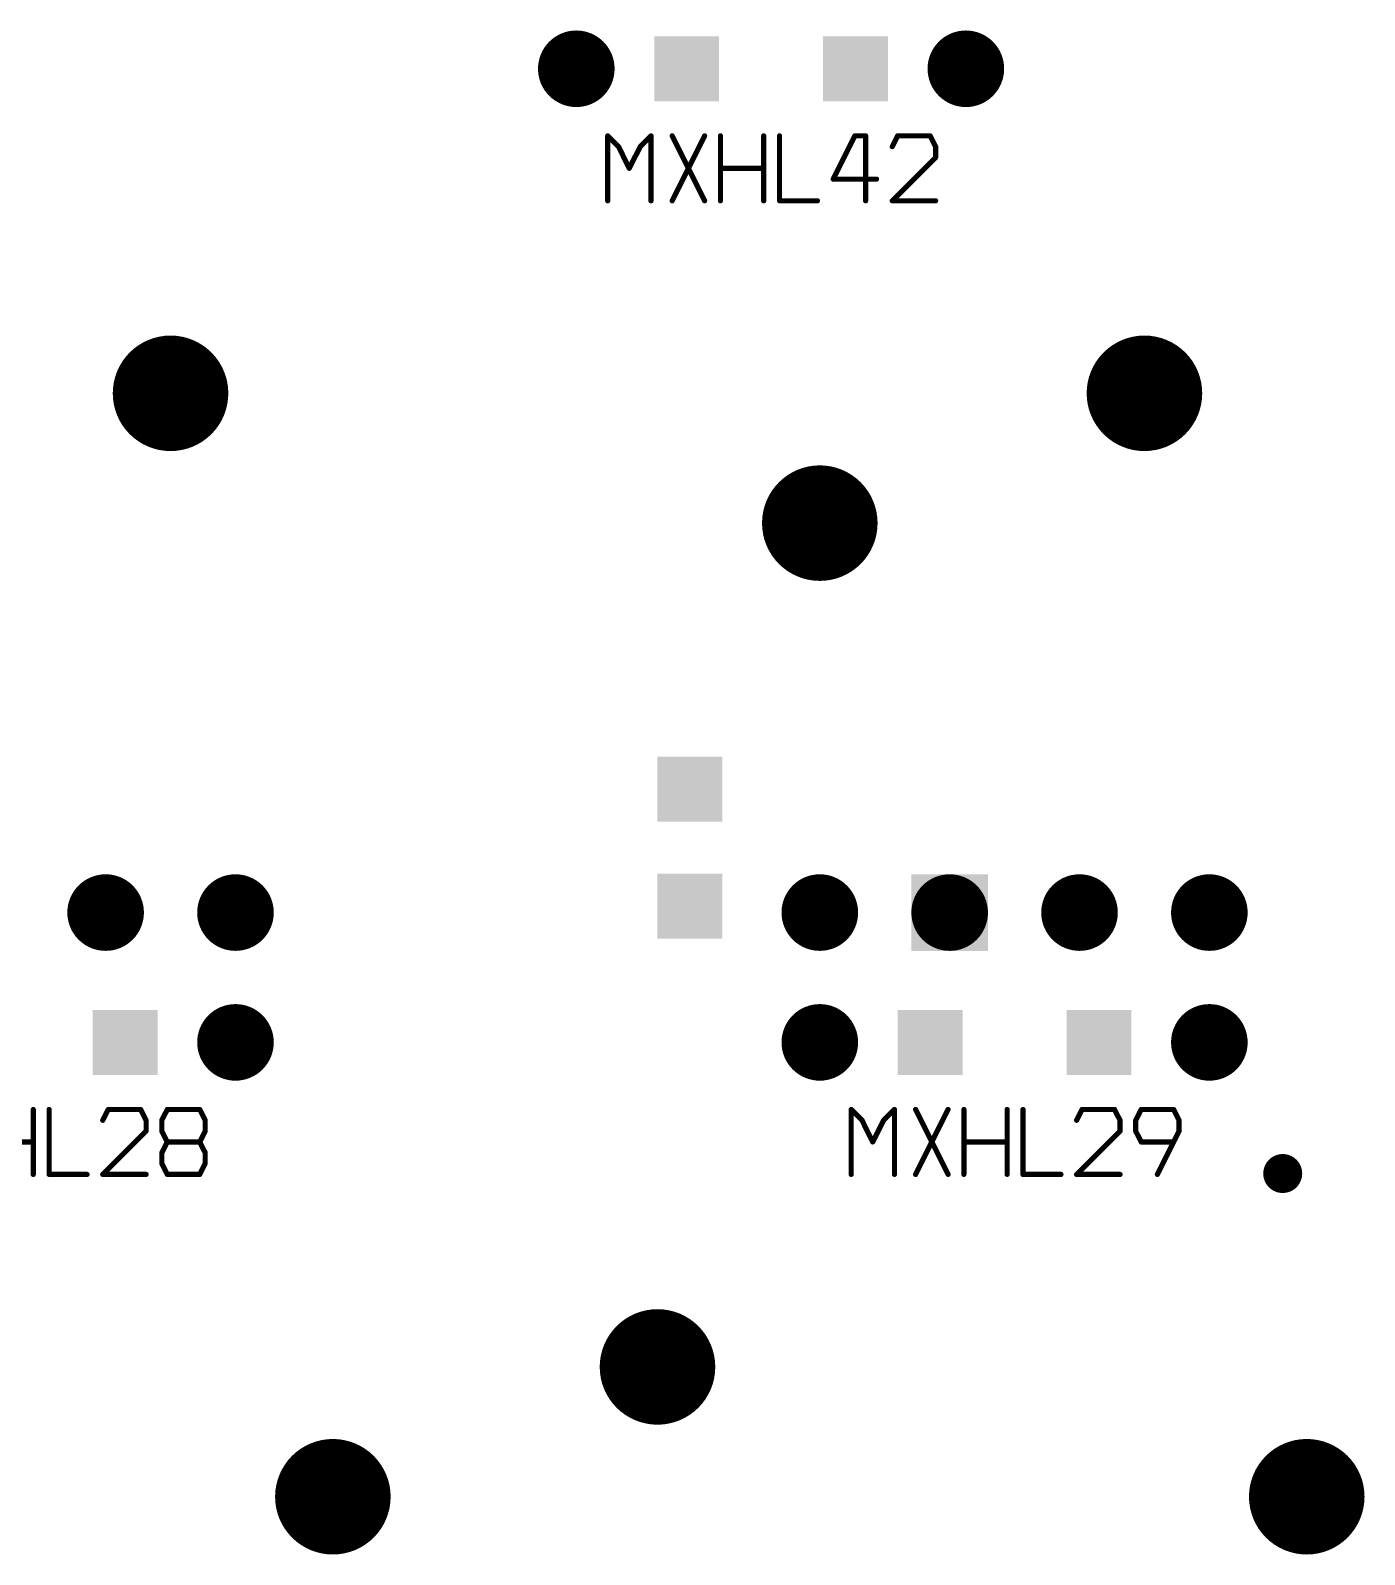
# Model space of a CAD drawing. Header units: millimetres. Extents: x 451 to 799, y 260 to 388.
# Drawn here: x 531.84 to 557.93, y 291.43 to 321.25 of the extents above; entities that cross this region are included whole.
import ezdxf

# ---------------------------------------------------------------- set-up
doc = ezdxf.new("R2010")
doc.units = ezdxf.units.MM
for name, color, linetype in [('3_A_', 4, 'Continuous'), ('4_A_', 54, 'Continuous'), ('5_A_', 7, 'Continuous'), ('8_A_', 3, 'Continuous')]:
    doc.layers.add(name, color=color, linetype=linetype)

# ---------------------------------------------------------------- blocks, each defined once
blk = doc.blocks.new('D24ROUND1_4986X1_4986')
blk.add_lwpolyline([(0.37465, 0, 0.7493, 0.7493, 1), (-0.37465, 0, 0.7493, 0.7493, 1), (0.37465, 0, 0.7493, 0.7493, 0)], format="xyseb")
blk = doc.blocks.new('D25ROUND2_2606X2_2606')
blk.add_lwpolyline([(0.56515, 0, 1.1303, 1.1303, 1), (-0.56515, 0, 1.1303, 1.1303, 1), (0.56515, 0, 1.1303, 1.1303, 0)], format="xyseb")
blk = doc.blocks.new('D38ROUND0_762X0_762')
blk.add_lwpolyline([(0.1905, 0, 0.381, 0.381, 1), (-0.1905, 0, 0.381, 0.381, 1), (0.1905, 0, 0.381, 0.381, 0)], format="xyseb")
blk = doc.blocks.new('D16SQUARE1_27X1_27')
blk.add_solid([(-0.635, -0.635), (0.635, -0.635), (-0.635, 0.635), (0.635, 0.635)])
blk = doc.blocks.new('D41SQUARE1_4986X1_4986')
blk.add_solid([(-0.7493, -0.7493), (0.7493, -0.7493), (-0.7493, 0.7493), (0.7493, 0.7493)])
blk = doc.blocks.new('D48ROUND0_381X0_381')
blk.add_lwpolyline([(0.09525, 0, 0.1905, 0.1905, 1), (-0.09525, 0, 0.1905, 0.1905, 1), (0.09525, 0, 0.1905, 0.1905, 0)], format="xyseb")

msp = doc.modelspace()

# ---------------------------------------------------------------- linework, layer by layer
at = {"layer": '5_A_'}
for points in [[(543.341, 318.981, 0.102, 0.102, 0), (543.13, 319.192, 0.102, 0.102, 0)], [(543.13, 319.192, 0.102, 0.102, 0), (543.13, 317.922, 0.102, 0.102, 0)], [(543.976, 319.192, 0.102, 0.102, 0), (543.765, 318.981, 0.102, 0.102, 0)], [(543.976, 317.922, 0.102, 0.102, 0), (543.976, 319.192, 0.102, 0.102, 0)], [(545.025, 317.922, 0.102, 0.102, 0), (544.39, 319.192, 0.102, 0.102, 0)], [(545.025, 319.192, 0.102, 0.102, 0), (544.39, 317.922, 0.102, 0.102, 0)], [(545.335, 317.922, 0.102, 0.102, 0), (545.335, 319.192, 0.102, 0.102, 0)], [(546.18, 317.922, 0.102, 0.102, 0), (546.18, 319.192, 0.102, 0.102, 0)], [(546.49, 317.922, 0.102, 0.102, 0), (546.49, 319.192, 0.102, 0.102, 0)], [(547.539, 318.346, 0.102, 0.102, 0), (547.963, 319.192, 0.102, 0.102, 0)], [(547.963, 319.192, 0.102, 0.102, 0), (548.174, 319.192, 0.102, 0.102, 0)], [(548.174, 319.192, 0.102, 0.102, 0), (548.174, 317.922, 0.102, 0.102, 0)], [(548.802, 319.192, 0.102, 0.102, 0), (548.695, 318.981, 0.102, 0.102, 0)], [(549.437, 319.192, 0.102, 0.102, 0), (548.802, 319.192, 0.102, 0.102, 0)], [(549.543, 318.981, 0.102, 0.102, 0), (549.437, 319.192, 0.102, 0.102, 0)], [(543.551, 318.557, 0.102, 0.102, 0), (543.341, 318.981, 0.102, 0.102, 0)], [(543.765, 318.981, 0.102, 0.102, 0), (543.551, 318.557, 0.102, 0.102, 0)], [(548.695, 317.922, 0.102, 0.102, 0), (549.543, 318.77, 0.102, 0.102, 0)], [(549.543, 318.77, 0.102, 0.102, 0), (549.543, 318.981, 0.102, 0.102, 0)], [(546.18, 318.557, 0.102, 0.102, 0), (545.335, 318.557, 0.102, 0.102, 0)], [(548.388, 318.346, 0.102, 0.102, 0), (547.539, 318.346, 0.102, 0.102, 0)], [(547.232, 317.922, 0.102, 0.102, 0), (546.49, 317.922, 0.102, 0.102, 0)], [(549.543, 317.922, 0.102, 0.102, 0), (548.695, 317.922, 0.102, 0.102, 0)], [(531.893, 298.872, 0.102, 0.102, 0), (531.893, 300.142, 0.102, 0.102, 0)], [(532.203, 298.872, 0.102, 0.102, 0), (532.203, 300.142, 0.102, 0.102, 0)], [(533.358, 300.142, 0.102, 0.102, 0), (533.252, 299.931, 0.102, 0.102, 0)], [(533.993, 300.142, 0.102, 0.102, 0), (533.358, 300.142, 0.102, 0.102, 0)], [(534.1, 299.931, 0.102, 0.102, 0), (533.993, 300.142, 0.102, 0.102, 0)], [(534.514, 300.142, 0.102, 0.102, 0), (534.407, 299.931, 0.102, 0.102, 0)], [(535.149, 300.142, 0.102, 0.102, 0), (534.514, 300.142, 0.102, 0.102, 0)], [(535.256, 299.931, 0.102, 0.102, 0), (535.149, 300.142, 0.102, 0.102, 0)], [(548.103, 299.931, 0.102, 0.102, 0), (547.892, 300.142, 0.102, 0.102, 0)], [(547.892, 300.142, 0.102, 0.102, 0), (547.892, 298.872, 0.102, 0.102, 0)], [(548.738, 300.142, 0.102, 0.102, 0), (548.527, 299.931, 0.102, 0.102, 0)], [(548.738, 298.872, 0.102, 0.102, 0), (548.738, 300.142, 0.102, 0.102, 0)], [(549.787, 298.872, 0.102, 0.102, 0), (549.152, 300.142, 0.102, 0.102, 0)], [(549.787, 300.142, 0.102, 0.102, 0), (549.152, 298.872, 0.102, 0.102, 0)], [(550.097, 298.872, 0.102, 0.102, 0), (550.097, 300.142, 0.102, 0.102, 0)], [(550.943, 298.872, 0.102, 0.102, 0), (550.943, 300.142, 0.102, 0.102, 0)], [(551.253, 298.872, 0.102, 0.102, 0), (551.253, 300.142, 0.102, 0.102, 0)], [(552.408, 300.142, 0.102, 0.102, 0), (552.302, 299.931, 0.102, 0.102, 0)], [(553.043, 300.142, 0.102, 0.102, 0), (552.408, 300.142, 0.102, 0.102, 0)], [(553.15, 299.931, 0.102, 0.102, 0), (553.043, 300.142, 0.102, 0.102, 0)], [(553.457, 299.931, 0.102, 0.102, 0), (553.564, 300.142, 0.102, 0.102, 0)], [(553.564, 300.142, 0.102, 0.102, 0), (554.199, 300.142, 0.102, 0.102, 0)], [(554.199, 300.142, 0.102, 0.102, 0), (554.306, 299.931, 0.102, 0.102, 0)], [(533.252, 298.872, 0.102, 0.102, 0), (534.1, 299.72, 0.102, 0.102, 0)], [(534.1, 299.72, 0.102, 0.102, 0), (534.1, 299.931, 0.102, 0.102, 0)], [(534.407, 299.931, 0.102, 0.102, 0), (534.407, 299.72, 0.102, 0.102, 0)], [(534.407, 299.72, 0.102, 0.102, 0), (534.514, 299.507, 0.102, 0.102, 0)], [(535.149, 299.507, 0.102, 0.102, 0), (535.256, 299.72, 0.102, 0.102, 0)], [(535.256, 299.72, 0.102, 0.102, 0), (535.256, 299.931, 0.102, 0.102, 0)], [(548.314, 299.507, 0.102, 0.102, 0), (548.103, 299.931, 0.102, 0.102, 0)], [(548.527, 299.931, 0.102, 0.102, 0), (548.314, 299.507, 0.102, 0.102, 0)], [(552.302, 298.872, 0.102, 0.102, 0), (553.15, 299.72, 0.102, 0.102, 0)], [(553.15, 299.72, 0.102, 0.102, 0), (553.15, 299.931, 0.102, 0.102, 0)], [(553.457, 299.72, 0.102, 0.102, 0), (553.457, 299.931, 0.102, 0.102, 0)], [(553.564, 299.507, 0.102, 0.102, 0), (553.457, 299.72, 0.102, 0.102, 0)], [(554.306, 299.72, 0.102, 0.102, 0), (553.882, 298.872, 0.102, 0.102, 0)], [(554.306, 299.931, 0.102, 0.102, 0), (554.306, 299.72, 0.102, 0.102, 0)], [(531.893, 299.507, 0.102, 0.102, 0), (531.047, 299.507, 0.102, 0.102, 0)], [(534.407, 299.296, 0.102, 0.102, 0), (534.514, 299.507, 0.102, 0.102, 0)], [(534.514, 299.507, 0.102, 0.102, 0), (535.149, 299.507, 0.102, 0.102, 0)], [(535.149, 299.507, 0.102, 0.102, 0), (535.256, 299.296, 0.102, 0.102, 0)], [(550.943, 299.507, 0.102, 0.102, 0), (550.097, 299.507, 0.102, 0.102, 0)], [(554.199, 299.507, 0.102, 0.102, 0), (553.564, 299.507, 0.102, 0.102, 0)], [(534.407, 299.085, 0.102, 0.102, 0), (534.407, 299.296, 0.102, 0.102, 0)], [(534.514, 298.872, 0.102, 0.102, 0), (534.407, 299.085, 0.102, 0.102, 0)], [(535.256, 299.085, 0.102, 0.102, 0), (535.149, 298.872, 0.102, 0.102, 0)], [(535.256, 299.296, 0.102, 0.102, 0), (535.256, 299.085, 0.102, 0.102, 0)], [(532.944, 298.872, 0.102, 0.102, 0), (532.203, 298.872, 0.102, 0.102, 0)], [(534.1, 298.872, 0.102, 0.102, 0), (533.252, 298.872, 0.102, 0.102, 0)], [(535.149, 298.872, 0.102, 0.102, 0), (534.514, 298.872, 0.102, 0.102, 0)], [(551.994, 298.872, 0.102, 0.102, 0), (551.253, 298.872, 0.102, 0.102, 0)], [(553.15, 298.872, 0.102, 0.102, 0), (552.302, 298.872, 0.102, 0.102, 0)]]:
    msp.add_lwpolyline(points, format="xyseb", dxfattribs=at)
for points in [[(543.104, 319.192, 0.0508, 0.0508, 1), (543.155, 319.192, 0.0508, 0.0508, 1), (543.104, 319.192, 0.0508, 0.0508, 0)], [(543.104, 319.192, 0.0508, 0.0508, 1), (543.155, 319.192, 0.0508, 0.0508, 1), (543.104, 319.192, 0.0508, 0.0508, 0)], [(543.104, 319.192, 0.0508, 0.0508, 1), (543.155, 319.192, 0.0508, 0.0508, 1), (543.104, 319.192, 0.0508, 0.0508, 0)], [(543.95, 319.192, 0.0508, 0.0508, 1), (544.001, 319.192, 0.0508, 0.0508, 1), (543.95, 319.192, 0.0508, 0.0508, 0)], [(543.95, 319.192, 0.0508, 0.0508, 1), (544.001, 319.192, 0.0508, 0.0508, 1), (543.95, 319.192, 0.0508, 0.0508, 0)], [(543.95, 319.192, 0.0508, 0.0508, 1), (544.001, 319.192, 0.0508, 0.0508, 1), (543.95, 319.192, 0.0508, 0.0508, 0)], [(544.364, 319.192, 0.0508, 0.0508, 1), (544.415, 319.192, 0.0508, 0.0508, 1), (544.364, 319.192, 0.0508, 0.0508, 0)], [(544.364, 319.192, 0.0508, 0.0508, 1), (544.415, 319.192, 0.0508, 0.0508, 1), (544.364, 319.192, 0.0508, 0.0508, 0)], [(544.999, 319.192, 0.0508, 0.0508, 1), (545.05, 319.192, 0.0508, 0.0508, 1), (544.999, 319.192, 0.0508, 0.0508, 0)], [(545.309, 319.192, 0.0508, 0.0508, 1), (545.36, 319.192, 0.0508, 0.0508, 1), (545.309, 319.192, 0.0508, 0.0508, 0)], [(545.309, 319.192, 0.0508, 0.0508, 1), (545.36, 319.192, 0.0508, 0.0508, 1), (545.309, 319.192, 0.0508, 0.0508, 0)], [(546.155, 319.192, 0.0508, 0.0508, 1), (546.206, 319.192, 0.0508, 0.0508, 1), (546.155, 319.192, 0.0508, 0.0508, 0)], [(546.155, 319.192, 0.0508, 0.0508, 1), (546.206, 319.192, 0.0508, 0.0508, 1), (546.155, 319.192, 0.0508, 0.0508, 0)], [(546.465, 319.192, 0.0508, 0.0508, 1), (546.516, 319.192, 0.0508, 0.0508, 1), (546.465, 319.192, 0.0508, 0.0508, 0)], [(546.465, 319.192, 0.0508, 0.0508, 1), (546.516, 319.192, 0.0508, 0.0508, 1), (546.465, 319.192, 0.0508, 0.0508, 0)], [(547.938, 319.192, 0.0508, 0.0508, 1), (547.989, 319.192, 0.0508, 0.0508, 1), (547.938, 319.192, 0.0508, 0.0508, 0)], [(547.938, 319.192, 0.0508, 0.0508, 1), (547.989, 319.192, 0.0508, 0.0508, 1), (547.938, 319.192, 0.0508, 0.0508, 0)], [(547.938, 319.192, 0.0508, 0.0508, 1), (547.989, 319.192, 0.0508, 0.0508, 1), (547.938, 319.192, 0.0508, 0.0508, 0)], [(548.149, 319.192, 0.0508, 0.0508, 1), (548.2, 319.192, 0.0508, 0.0508, 1), (548.149, 319.192, 0.0508, 0.0508, 0)], [(548.149, 319.192, 0.0508, 0.0508, 1), (548.2, 319.192, 0.0508, 0.0508, 1), (548.149, 319.192, 0.0508, 0.0508, 0)], [(548.149, 319.192, 0.0508, 0.0508, 1), (548.2, 319.192, 0.0508, 0.0508, 1), (548.149, 319.192, 0.0508, 0.0508, 0)], [(548.776, 319.192, 0.0508, 0.0508, 1), (548.827, 319.192, 0.0508, 0.0508, 1), (548.776, 319.192, 0.0508, 0.0508, 0)], [(548.776, 319.192, 0.0508, 0.0508, 1), (548.827, 319.192, 0.0508, 0.0508, 1), (548.776, 319.192, 0.0508, 0.0508, 0)], [(548.776, 319.192, 0.0508, 0.0508, 1), (548.827, 319.192, 0.0508, 0.0508, 1), (548.776, 319.192, 0.0508, 0.0508, 0)], [(549.411, 319.192, 0.0508, 0.0508, 1), (549.462, 319.192, 0.0508, 0.0508, 1), (549.411, 319.192, 0.0508, 0.0508, 0)], [(549.411, 319.192, 0.0508, 0.0508, 1), (549.462, 319.192, 0.0508, 0.0508, 1), (549.411, 319.192, 0.0508, 0.0508, 0)], [(549.411, 319.192, 0.0508, 0.0508, 1), (549.462, 319.192, 0.0508, 0.0508, 1), (549.411, 319.192, 0.0508, 0.0508, 0)], [(543.315, 318.981, 0.0508, 0.0508, 1), (543.366, 318.981, 0.0508, 0.0508, 1), (543.315, 318.981, 0.0508, 0.0508, 0)], [(543.315, 318.981, 0.0508, 0.0508, 1), (543.366, 318.981, 0.0508, 0.0508, 1), (543.315, 318.981, 0.0508, 0.0508, 0)], [(543.315, 318.981, 0.0508, 0.0508, 1), (543.366, 318.981, 0.0508, 0.0508, 1), (543.315, 318.981, 0.0508, 0.0508, 0)], [(543.739, 318.981, 0.0508, 0.0508, 1), (543.79, 318.981, 0.0508, 0.0508, 1), (543.739, 318.981, 0.0508, 0.0508, 0)], [(543.739, 318.981, 0.0508, 0.0508, 1), (543.79, 318.981, 0.0508, 0.0508, 1), (543.739, 318.981, 0.0508, 0.0508, 0)], [(543.739, 318.981, 0.0508, 0.0508, 1), (543.79, 318.981, 0.0508, 0.0508, 1), (543.739, 318.981, 0.0508, 0.0508, 0)], [(548.67, 318.981, 0.0508, 0.0508, 1), (548.72, 318.981, 0.0508, 0.0508, 1), (548.67, 318.981, 0.0508, 0.0508, 0)], [(548.67, 318.981, 0.0508, 0.0508, 1), (548.72, 318.981, 0.0508, 0.0508, 1), (548.67, 318.981, 0.0508, 0.0508, 0)], [(549.518, 318.981, 0.0508, 0.0508, 1), (549.569, 318.981, 0.0508, 0.0508, 1), (549.518, 318.981, 0.0508, 0.0508, 0)], [(549.518, 318.981, 0.0508, 0.0508, 1), (549.569, 318.981, 0.0508, 0.0508, 1), (549.518, 318.981, 0.0508, 0.0508, 0)], [(549.518, 318.981, 0.0508, 0.0508, 1), (549.569, 318.981, 0.0508, 0.0508, 1), (549.518, 318.981, 0.0508, 0.0508, 0)], [(549.518, 318.77, 0.0508, 0.0508, 1), (549.569, 318.77, 0.0508, 0.0508, 1), (549.518, 318.77, 0.0508, 0.0508, 0)], [(549.518, 318.77, 0.0508, 0.0508, 1), (549.569, 318.77, 0.0508, 0.0508, 1), (549.518, 318.77, 0.0508, 0.0508, 0)], [(549.518, 318.77, 0.0508, 0.0508, 1), (549.569, 318.77, 0.0508, 0.0508, 1), (549.518, 318.77, 0.0508, 0.0508, 0)], [(543.526, 318.557, 0.0508, 0.0508, 1), (543.577, 318.557, 0.0508, 0.0508, 1), (543.526, 318.557, 0.0508, 0.0508, 0)], [(543.526, 318.557, 0.0508, 0.0508, 1), (543.577, 318.557, 0.0508, 0.0508, 1), (543.526, 318.557, 0.0508, 0.0508, 0)], [(543.526, 318.557, 0.0508, 0.0508, 1), (543.577, 318.557, 0.0508, 0.0508, 1), (543.526, 318.557, 0.0508, 0.0508, 0)], [(545.309, 318.557, 0.0508, 0.0508, 1), (545.36, 318.557, 0.0508, 0.0508, 1), (545.309, 318.557, 0.0508, 0.0508, 0)], [(545.309, 318.557, 0.0508, 0.0508, 1), (545.36, 318.557, 0.0508, 0.0508, 1), (545.309, 318.557, 0.0508, 0.0508, 0)], [(546.155, 318.557, 0.0508, 0.0508, 1), (546.206, 318.557, 0.0508, 0.0508, 1), (546.155, 318.557, 0.0508, 0.0508, 0)], [(547.514, 318.346, 0.0508, 0.0508, 1), (547.565, 318.346, 0.0508, 0.0508, 1), (547.514, 318.346, 0.0508, 0.0508, 0)], [(547.514, 318.346, 0.0508, 0.0508, 1), (547.565, 318.346, 0.0508, 0.0508, 1), (547.514, 318.346, 0.0508, 0.0508, 0)], [(547.514, 318.346, 0.0508, 0.0508, 1), (547.565, 318.346, 0.0508, 0.0508, 1), (547.514, 318.346, 0.0508, 0.0508, 0)], [(548.362, 318.346, 0.0508, 0.0508, 1), (548.413, 318.346, 0.0508, 0.0508, 1), (548.362, 318.346, 0.0508, 0.0508, 0)], [(543.104, 317.922, 0.0508, 0.0508, 1), (543.155, 317.922, 0.0508, 0.0508, 1), (543.104, 317.922, 0.0508, 0.0508, 0)], [(543.104, 317.922, 0.0508, 0.0508, 1), (543.155, 317.922, 0.0508, 0.0508, 1), (543.104, 317.922, 0.0508, 0.0508, 0)], [(543.95, 317.922, 0.0508, 0.0508, 1), (544.001, 317.922, 0.0508, 0.0508, 1), (543.95, 317.922, 0.0508, 0.0508, 0)], [(544.364, 317.922, 0.0508, 0.0508, 1), (544.415, 317.922, 0.0508, 0.0508, 1), (544.364, 317.922, 0.0508, 0.0508, 0)], [(544.364, 317.922, 0.0508, 0.0508, 1), (544.415, 317.922, 0.0508, 0.0508, 1), (544.364, 317.922, 0.0508, 0.0508, 0)], [(544.999, 317.922, 0.0508, 0.0508, 1), (545.05, 317.922, 0.0508, 0.0508, 1), (544.999, 317.922, 0.0508, 0.0508, 0)], [(545.309, 317.922, 0.0508, 0.0508, 1), (545.36, 317.922, 0.0508, 0.0508, 1), (545.309, 317.922, 0.0508, 0.0508, 0)], [(546.155, 317.922, 0.0508, 0.0508, 1), (546.206, 317.922, 0.0508, 0.0508, 1), (546.155, 317.922, 0.0508, 0.0508, 0)], [(546.465, 317.922, 0.0508, 0.0508, 1), (546.516, 317.922, 0.0508, 0.0508, 1), (546.465, 317.922, 0.0508, 0.0508, 0)], [(546.465, 317.922, 0.0508, 0.0508, 1), (546.516, 317.922, 0.0508, 0.0508, 1), (546.465, 317.922, 0.0508, 0.0508, 0)], [(546.465, 317.922, 0.0508, 0.0508, 1), (546.516, 317.922, 0.0508, 0.0508, 1), (546.465, 317.922, 0.0508, 0.0508, 0)], [(547.207, 317.922, 0.0508, 0.0508, 1), (547.257, 317.922, 0.0508, 0.0508, 1), (547.207, 317.922, 0.0508, 0.0508, 0)], [(548.149, 317.922, 0.0508, 0.0508, 1), (548.2, 317.922, 0.0508, 0.0508, 1), (548.149, 317.922, 0.0508, 0.0508, 0)], [(548.149, 317.922, 0.0508, 0.0508, 1), (548.2, 317.922, 0.0508, 0.0508, 1), (548.149, 317.922, 0.0508, 0.0508, 0)], [(548.67, 317.922, 0.0508, 0.0508, 1), (548.72, 317.922, 0.0508, 0.0508, 1), (548.67, 317.922, 0.0508, 0.0508, 0)], [(548.67, 317.922, 0.0508, 0.0508, 1), (548.72, 317.922, 0.0508, 0.0508, 1), (548.67, 317.922, 0.0508, 0.0508, 0)], [(548.67, 317.922, 0.0508, 0.0508, 1), (548.72, 317.922, 0.0508, 0.0508, 1), (548.67, 317.922, 0.0508, 0.0508, 0)], [(549.518, 317.922, 0.0508, 0.0508, 1), (549.569, 317.922, 0.0508, 0.0508, 1), (549.518, 317.922, 0.0508, 0.0508, 0)], [(531.867, 300.142, 0.0508, 0.0508, 1), (531.918, 300.142, 0.0508, 0.0508, 1), (531.867, 300.142, 0.0508, 0.0508, 0)], [(531.867, 300.142, 0.0508, 0.0508, 1), (531.918, 300.142, 0.0508, 0.0508, 1), (531.867, 300.142, 0.0508, 0.0508, 0)], [(532.177, 300.142, 0.0508, 0.0508, 1), (532.228, 300.142, 0.0508, 0.0508, 1), (532.177, 300.142, 0.0508, 0.0508, 0)], [(532.177, 300.142, 0.0508, 0.0508, 1), (532.228, 300.142, 0.0508, 0.0508, 1), (532.177, 300.142, 0.0508, 0.0508, 0)], [(533.333, 300.142, 0.0508, 0.0508, 1), (533.384, 300.142, 0.0508, 0.0508, 1), (533.333, 300.142, 0.0508, 0.0508, 0)], [(533.333, 300.142, 0.0508, 0.0508, 1), (533.384, 300.142, 0.0508, 0.0508, 1), (533.333, 300.142, 0.0508, 0.0508, 0)], [(533.333, 300.142, 0.0508, 0.0508, 1), (533.384, 300.142, 0.0508, 0.0508, 1), (533.333, 300.142, 0.0508, 0.0508, 0)], [(533.968, 300.142, 0.0508, 0.0508, 1), (534.019, 300.142, 0.0508, 0.0508, 1), (533.968, 300.142, 0.0508, 0.0508, 0)], [(533.968, 300.142, 0.0508, 0.0508, 1), (534.019, 300.142, 0.0508, 0.0508, 1), (533.968, 300.142, 0.0508, 0.0508, 0)], [(533.968, 300.142, 0.0508, 0.0508, 1), (534.019, 300.142, 0.0508, 0.0508, 1), (533.968, 300.142, 0.0508, 0.0508, 0)], [(534.489, 300.142, 0.0508, 0.0508, 1), (534.54, 300.142, 0.0508, 0.0508, 1), (534.489, 300.142, 0.0508, 0.0508, 0)], [(534.489, 300.142, 0.0508, 0.0508, 1), (534.54, 300.142, 0.0508, 0.0508, 1), (534.489, 300.142, 0.0508, 0.0508, 0)], [(534.489, 300.142, 0.0508, 0.0508, 1), (534.54, 300.142, 0.0508, 0.0508, 1), (534.489, 300.142, 0.0508, 0.0508, 0)], [(535.124, 300.142, 0.0508, 0.0508, 1), (535.175, 300.142, 0.0508, 0.0508, 1), (535.124, 300.142, 0.0508, 0.0508, 0)], [(535.124, 300.142, 0.0508, 0.0508, 1), (535.175, 300.142, 0.0508, 0.0508, 1), (535.124, 300.142, 0.0508, 0.0508, 0)], [(535.124, 300.142, 0.0508, 0.0508, 1), (535.175, 300.142, 0.0508, 0.0508, 1), (535.124, 300.142, 0.0508, 0.0508, 0)], [(547.867, 300.142, 0.0508, 0.0508, 1), (547.918, 300.142, 0.0508, 0.0508, 1), (547.867, 300.142, 0.0508, 0.0508, 0)], [(547.867, 300.142, 0.0508, 0.0508, 1), (547.918, 300.142, 0.0508, 0.0508, 1), (547.867, 300.142, 0.0508, 0.0508, 0)], [(547.867, 300.142, 0.0508, 0.0508, 1), (547.918, 300.142, 0.0508, 0.0508, 1), (547.867, 300.142, 0.0508, 0.0508, 0)], [(548.713, 300.142, 0.0508, 0.0508, 1), (548.764, 300.142, 0.0508, 0.0508, 1), (548.713, 300.142, 0.0508, 0.0508, 0)], [(548.713, 300.142, 0.0508, 0.0508, 1), (548.764, 300.142, 0.0508, 0.0508, 1), (548.713, 300.142, 0.0508, 0.0508, 0)], [(548.713, 300.142, 0.0508, 0.0508, 1), (548.764, 300.142, 0.0508, 0.0508, 1), (548.713, 300.142, 0.0508, 0.0508, 0)], [(549.127, 300.142, 0.0508, 0.0508, 1), (549.178, 300.142, 0.0508, 0.0508, 1), (549.127, 300.142, 0.0508, 0.0508, 0)], [(549.127, 300.142, 0.0508, 0.0508, 1), (549.178, 300.142, 0.0508, 0.0508, 1), (549.127, 300.142, 0.0508, 0.0508, 0)], [(549.762, 300.142, 0.0508, 0.0508, 1), (549.813, 300.142, 0.0508, 0.0508, 1), (549.762, 300.142, 0.0508, 0.0508, 0)], [(550.072, 300.142, 0.0508, 0.0508, 1), (550.122, 300.142, 0.0508, 0.0508, 1), (550.072, 300.142, 0.0508, 0.0508, 0)], [(550.072, 300.142, 0.0508, 0.0508, 1), (550.122, 300.142, 0.0508, 0.0508, 1), (550.072, 300.142, 0.0508, 0.0508, 0)], [(550.917, 300.142, 0.0508, 0.0508, 1), (550.968, 300.142, 0.0508, 0.0508, 1), (550.917, 300.142, 0.0508, 0.0508, 0)], [(550.917, 300.142, 0.0508, 0.0508, 1), (550.968, 300.142, 0.0508, 0.0508, 1), (550.917, 300.142, 0.0508, 0.0508, 0)], [(551.227, 300.142, 0.0508, 0.0508, 1), (551.278, 300.142, 0.0508, 0.0508, 1), (551.227, 300.142, 0.0508, 0.0508, 0)], [(551.227, 300.142, 0.0508, 0.0508, 1), (551.278, 300.142, 0.0508, 0.0508, 1), (551.227, 300.142, 0.0508, 0.0508, 0)], [(552.383, 300.142, 0.0508, 0.0508, 1), (552.434, 300.142, 0.0508, 0.0508, 1), (552.383, 300.142, 0.0508, 0.0508, 0)], [(552.383, 300.142, 0.0508, 0.0508, 1), (552.434, 300.142, 0.0508, 0.0508, 1), (552.383, 300.142, 0.0508, 0.0508, 0)], [(552.383, 300.142, 0.0508, 0.0508, 1), (552.434, 300.142, 0.0508, 0.0508, 1), (552.383, 300.142, 0.0508, 0.0508, 0)], [(553.018, 300.142, 0.0508, 0.0508, 1), (553.069, 300.142, 0.0508, 0.0508, 1), (553.018, 300.142, 0.0508, 0.0508, 0)], [(553.018, 300.142, 0.0508, 0.0508, 1), (553.069, 300.142, 0.0508, 0.0508, 1), (553.018, 300.142, 0.0508, 0.0508, 0)], [(553.018, 300.142, 0.0508, 0.0508, 1), (553.069, 300.142, 0.0508, 0.0508, 1), (553.018, 300.142, 0.0508, 0.0508, 0)], [(553.539, 300.142, 0.0508, 0.0508, 1), (553.59, 300.142, 0.0508, 0.0508, 1), (553.539, 300.142, 0.0508, 0.0508, 0)], [(553.539, 300.142, 0.0508, 0.0508, 1), (553.59, 300.142, 0.0508, 0.0508, 1), (553.539, 300.142, 0.0508, 0.0508, 0)], [(553.539, 300.142, 0.0508, 0.0508, 1), (553.59, 300.142, 0.0508, 0.0508, 1), (553.539, 300.142, 0.0508, 0.0508, 0)], [(554.174, 300.142, 0.0508, 0.0508, 1), (554.225, 300.142, 0.0508, 0.0508, 1), (554.174, 300.142, 0.0508, 0.0508, 0)], [(554.174, 300.142, 0.0508, 0.0508, 1), (554.225, 300.142, 0.0508, 0.0508, 1), (554.174, 300.142, 0.0508, 0.0508, 0)], [(554.174, 300.142, 0.0508, 0.0508, 1), (554.225, 300.142, 0.0508, 0.0508, 1), (554.174, 300.142, 0.0508, 0.0508, 0)], [(533.226, 299.931, 0.0508, 0.0508, 1), (533.277, 299.931, 0.0508, 0.0508, 1), (533.226, 299.931, 0.0508, 0.0508, 0)], [(533.226, 299.931, 0.0508, 0.0508, 1), (533.277, 299.931, 0.0508, 0.0508, 1), (533.226, 299.931, 0.0508, 0.0508, 0)], [(534.075, 299.931, 0.0508, 0.0508, 1), (534.126, 299.931, 0.0508, 0.0508, 1), (534.075, 299.931, 0.0508, 0.0508, 0)], [(534.075, 299.931, 0.0508, 0.0508, 1), (534.126, 299.931, 0.0508, 0.0508, 1), (534.075, 299.931, 0.0508, 0.0508, 0)], [(534.075, 299.931, 0.0508, 0.0508, 1), (534.126, 299.931, 0.0508, 0.0508, 1), (534.075, 299.931, 0.0508, 0.0508, 0)], [(534.075, 299.72, 0.0508, 0.0508, 1), (534.126, 299.72, 0.0508, 0.0508, 1), (534.075, 299.72, 0.0508, 0.0508, 0)], [(534.075, 299.72, 0.0508, 0.0508, 1), (534.126, 299.72, 0.0508, 0.0508, 1), (534.075, 299.72, 0.0508, 0.0508, 0)], [(534.075, 299.72, 0.0508, 0.0508, 1), (534.126, 299.72, 0.0508, 0.0508, 1), (534.075, 299.72, 0.0508, 0.0508, 0)], [(534.382, 299.931, 0.0508, 0.0508, 1), (534.433, 299.931, 0.0508, 0.0508, 1), (534.382, 299.931, 0.0508, 0.0508, 0)], [(534.382, 299.931, 0.0508, 0.0508, 1), (534.433, 299.931, 0.0508, 0.0508, 1), (534.382, 299.931, 0.0508, 0.0508, 0)], [(534.382, 299.931, 0.0508, 0.0508, 1), (534.433, 299.931, 0.0508, 0.0508, 1), (534.382, 299.931, 0.0508, 0.0508, 0)], [(534.382, 299.72, 0.0508, 0.0508, 1), (534.433, 299.72, 0.0508, 0.0508, 1), (534.382, 299.72, 0.0508, 0.0508, 0)], [(534.382, 299.72, 0.0508, 0.0508, 1), (534.433, 299.72, 0.0508, 0.0508, 1), (534.382, 299.72, 0.0508, 0.0508, 0)], [(534.382, 299.72, 0.0508, 0.0508, 1), (534.433, 299.72, 0.0508, 0.0508, 1), (534.382, 299.72, 0.0508, 0.0508, 0)], [(535.23, 299.931, 0.0508, 0.0508, 1), (535.281, 299.931, 0.0508, 0.0508, 1), (535.23, 299.931, 0.0508, 0.0508, 0)], [(535.23, 299.931, 0.0508, 0.0508, 1), (535.281, 299.931, 0.0508, 0.0508, 1), (535.23, 299.931, 0.0508, 0.0508, 0)], [(535.23, 299.931, 0.0508, 0.0508, 1), (535.281, 299.931, 0.0508, 0.0508, 1), (535.23, 299.931, 0.0508, 0.0508, 0)], [(535.23, 299.72, 0.0508, 0.0508, 1), (535.281, 299.72, 0.0508, 0.0508, 1), (535.23, 299.72, 0.0508, 0.0508, 0)], [(535.23, 299.72, 0.0508, 0.0508, 1), (535.281, 299.72, 0.0508, 0.0508, 1), (535.23, 299.72, 0.0508, 0.0508, 0)], [(535.23, 299.72, 0.0508, 0.0508, 1), (535.281, 299.72, 0.0508, 0.0508, 1), (535.23, 299.72, 0.0508, 0.0508, 0)], [(548.078, 299.931, 0.0508, 0.0508, 1), (548.129, 299.931, 0.0508, 0.0508, 1), (548.078, 299.931, 0.0508, 0.0508, 0)], [(548.078, 299.931, 0.0508, 0.0508, 1), (548.129, 299.931, 0.0508, 0.0508, 1), (548.078, 299.931, 0.0508, 0.0508, 0)], [(548.078, 299.931, 0.0508, 0.0508, 1), (548.129, 299.931, 0.0508, 0.0508, 1), (548.078, 299.931, 0.0508, 0.0508, 0)], [(548.502, 299.931, 0.0508, 0.0508, 1), (548.553, 299.931, 0.0508, 0.0508, 1), (548.502, 299.931, 0.0508, 0.0508, 0)], [(548.502, 299.931, 0.0508, 0.0508, 1), (548.553, 299.931, 0.0508, 0.0508, 1), (548.502, 299.931, 0.0508, 0.0508, 0)], [(548.502, 299.931, 0.0508, 0.0508, 1), (548.553, 299.931, 0.0508, 0.0508, 1), (548.502, 299.931, 0.0508, 0.0508, 0)], [(552.276, 299.931, 0.0508, 0.0508, 1), (552.327, 299.931, 0.0508, 0.0508, 1), (552.276, 299.931, 0.0508, 0.0508, 0)], [(552.276, 299.931, 0.0508, 0.0508, 1), (552.327, 299.931, 0.0508, 0.0508, 1), (552.276, 299.931, 0.0508, 0.0508, 0)], [(553.125, 299.931, 0.0508, 0.0508, 1), (553.176, 299.931, 0.0508, 0.0508, 1), (553.125, 299.931, 0.0508, 0.0508, 0)], [(553.125, 299.931, 0.0508, 0.0508, 1), (553.176, 299.931, 0.0508, 0.0508, 1), (553.125, 299.931, 0.0508, 0.0508, 0)], [(553.125, 299.931, 0.0508, 0.0508, 1), (553.176, 299.931, 0.0508, 0.0508, 1), (553.125, 299.931, 0.0508, 0.0508, 0)], [(553.125, 299.72, 0.0508, 0.0508, 1), (553.176, 299.72, 0.0508, 0.0508, 1), (553.125, 299.72, 0.0508, 0.0508, 0)], [(553.125, 299.72, 0.0508, 0.0508, 1), (553.176, 299.72, 0.0508, 0.0508, 1), (553.125, 299.72, 0.0508, 0.0508, 0)], [(553.125, 299.72, 0.0508, 0.0508, 1), (553.176, 299.72, 0.0508, 0.0508, 1), (553.125, 299.72, 0.0508, 0.0508, 0)], [(553.432, 299.931, 0.0508, 0.0508, 1), (553.483, 299.931, 0.0508, 0.0508, 1), (553.432, 299.931, 0.0508, 0.0508, 0)], [(553.432, 299.931, 0.0508, 0.0508, 1), (553.483, 299.931, 0.0508, 0.0508, 1), (553.432, 299.931, 0.0508, 0.0508, 0)], [(553.432, 299.931, 0.0508, 0.0508, 1), (553.483, 299.931, 0.0508, 0.0508, 1), (553.432, 299.931, 0.0508, 0.0508, 0)], [(553.432, 299.72, 0.0508, 0.0508, 1), (553.483, 299.72, 0.0508, 0.0508, 1), (553.432, 299.72, 0.0508, 0.0508, 0)], [(553.432, 299.72, 0.0508, 0.0508, 1), (553.483, 299.72, 0.0508, 0.0508, 1), (553.432, 299.72, 0.0508, 0.0508, 0)], [(553.432, 299.72, 0.0508, 0.0508, 1), (553.483, 299.72, 0.0508, 0.0508, 1), (553.432, 299.72, 0.0508, 0.0508, 0)], [(554.28, 299.931, 0.0508, 0.0508, 1), (554.331, 299.931, 0.0508, 0.0508, 1), (554.28, 299.931, 0.0508, 0.0508, 0)], [(554.28, 299.931, 0.0508, 0.0508, 1), (554.331, 299.931, 0.0508, 0.0508, 1), (554.28, 299.931, 0.0508, 0.0508, 0)], [(554.28, 299.931, 0.0508, 0.0508, 1), (554.331, 299.931, 0.0508, 0.0508, 1), (554.28, 299.931, 0.0508, 0.0508, 0)], [(554.28, 299.72, 0.0508, 0.0508, 1), (554.331, 299.72, 0.0508, 0.0508, 1), (554.28, 299.72, 0.0508, 0.0508, 0)], [(554.28, 299.72, 0.0508, 0.0508, 1), (554.331, 299.72, 0.0508, 0.0508, 1), (554.28, 299.72, 0.0508, 0.0508, 0)], [(554.28, 299.72, 0.0508, 0.0508, 1), (554.331, 299.72, 0.0508, 0.0508, 1), (554.28, 299.72, 0.0508, 0.0508, 0)], [(531.867, 299.507, 0.0508, 0.0508, 1), (531.918, 299.507, 0.0508, 0.0508, 1), (531.867, 299.507, 0.0508, 0.0508, 0)], [(534.489, 299.507, 0.0508, 0.0508, 1), (534.54, 299.507, 0.0508, 0.0508, 1), (534.489, 299.507, 0.0508, 0.0508, 0)], [(534.489, 299.507, 0.0508, 0.0508, 1), (534.54, 299.507, 0.0508, 0.0508, 1), (534.489, 299.507, 0.0508, 0.0508, 0)], [(534.489, 299.507, 0.0508, 0.0508, 1), (534.54, 299.507, 0.0508, 0.0508, 1), (534.489, 299.507, 0.0508, 0.0508, 0)], [(534.489, 299.507, 0.0508, 0.0508, 1), (534.54, 299.507, 0.0508, 0.0508, 1), (534.489, 299.507, 0.0508, 0.0508, 0)], [(534.489, 299.507, 0.0508, 0.0508, 1), (534.54, 299.507, 0.0508, 0.0508, 1), (534.489, 299.507, 0.0508, 0.0508, 0)], [(535.124, 299.507, 0.0508, 0.0508, 1), (535.175, 299.507, 0.0508, 0.0508, 1), (535.124, 299.507, 0.0508, 0.0508, 0)], [(535.124, 299.507, 0.0508, 0.0508, 1), (535.175, 299.507, 0.0508, 0.0508, 1), (535.124, 299.507, 0.0508, 0.0508, 0)], [(535.124, 299.507, 0.0508, 0.0508, 1), (535.175, 299.507, 0.0508, 0.0508, 1), (535.124, 299.507, 0.0508, 0.0508, 0)], [(535.124, 299.507, 0.0508, 0.0508, 1), (535.175, 299.507, 0.0508, 0.0508, 1), (535.124, 299.507, 0.0508, 0.0508, 0)], [(548.289, 299.507, 0.0508, 0.0508, 1), (548.339, 299.507, 0.0508, 0.0508, 1), (548.289, 299.507, 0.0508, 0.0508, 0)], [(548.289, 299.507, 0.0508, 0.0508, 1), (548.339, 299.507, 0.0508, 0.0508, 1), (548.289, 299.507, 0.0508, 0.0508, 0)], [(548.289, 299.507, 0.0508, 0.0508, 1), (548.339, 299.507, 0.0508, 0.0508, 1), (548.289, 299.507, 0.0508, 0.0508, 0)], [(550.072, 299.507, 0.0508, 0.0508, 1), (550.122, 299.507, 0.0508, 0.0508, 1), (550.072, 299.507, 0.0508, 0.0508, 0)], [(550.072, 299.507, 0.0508, 0.0508, 1), (550.122, 299.507, 0.0508, 0.0508, 1), (550.072, 299.507, 0.0508, 0.0508, 0)], [(550.917, 299.507, 0.0508, 0.0508, 1), (550.968, 299.507, 0.0508, 0.0508, 1), (550.917, 299.507, 0.0508, 0.0508, 0)], [(553.539, 299.507, 0.0508, 0.0508, 1), (553.59, 299.507, 0.0508, 0.0508, 1), (553.539, 299.507, 0.0508, 0.0508, 0)], [(553.539, 299.507, 0.0508, 0.0508, 1), (553.59, 299.507, 0.0508, 0.0508, 1), (553.539, 299.507, 0.0508, 0.0508, 0)], [(553.539, 299.507, 0.0508, 0.0508, 1), (553.59, 299.507, 0.0508, 0.0508, 1), (553.539, 299.507, 0.0508, 0.0508, 0)], [(554.174, 299.507, 0.0508, 0.0508, 1), (554.225, 299.507, 0.0508, 0.0508, 1), (554.174, 299.507, 0.0508, 0.0508, 0)], [(534.382, 299.296, 0.0508, 0.0508, 1), (534.433, 299.296, 0.0508, 0.0508, 1), (534.382, 299.296, 0.0508, 0.0508, 0)], [(534.382, 299.296, 0.0508, 0.0508, 1), (534.433, 299.296, 0.0508, 0.0508, 1), (534.382, 299.296, 0.0508, 0.0508, 0)], [(534.382, 299.296, 0.0508, 0.0508, 1), (534.433, 299.296, 0.0508, 0.0508, 1), (534.382, 299.296, 0.0508, 0.0508, 0)], [(534.382, 299.085, 0.0508, 0.0508, 1), (534.433, 299.085, 0.0508, 0.0508, 1), (534.382, 299.085, 0.0508, 0.0508, 0)], [(534.382, 299.085, 0.0508, 0.0508, 1), (534.433, 299.085, 0.0508, 0.0508, 1), (534.382, 299.085, 0.0508, 0.0508, 0)], [(534.382, 299.085, 0.0508, 0.0508, 1), (534.433, 299.085, 0.0508, 0.0508, 1), (534.382, 299.085, 0.0508, 0.0508, 0)], [(535.23, 299.296, 0.0508, 0.0508, 1), (535.281, 299.296, 0.0508, 0.0508, 1), (535.23, 299.296, 0.0508, 0.0508, 0)], [(535.23, 299.296, 0.0508, 0.0508, 1), (535.281, 299.296, 0.0508, 0.0508, 1), (535.23, 299.296, 0.0508, 0.0508, 0)], [(535.23, 299.296, 0.0508, 0.0508, 1), (535.281, 299.296, 0.0508, 0.0508, 1), (535.23, 299.296, 0.0508, 0.0508, 0)], [(535.23, 299.085, 0.0508, 0.0508, 1), (535.281, 299.085, 0.0508, 0.0508, 1), (535.23, 299.085, 0.0508, 0.0508, 0)], [(535.23, 299.085, 0.0508, 0.0508, 1), (535.281, 299.085, 0.0508, 0.0508, 1), (535.23, 299.085, 0.0508, 0.0508, 0)], [(535.23, 299.085, 0.0508, 0.0508, 1), (535.281, 299.085, 0.0508, 0.0508, 1), (535.23, 299.085, 0.0508, 0.0508, 0)], [(531.867, 298.872, 0.0508, 0.0508, 1), (531.918, 298.872, 0.0508, 0.0508, 1), (531.867, 298.872, 0.0508, 0.0508, 0)], [(532.177, 298.872, 0.0508, 0.0508, 1), (532.228, 298.872, 0.0508, 0.0508, 1), (532.177, 298.872, 0.0508, 0.0508, 0)], [(532.177, 298.872, 0.0508, 0.0508, 1), (532.228, 298.872, 0.0508, 0.0508, 1), (532.177, 298.872, 0.0508, 0.0508, 0)], [(532.177, 298.872, 0.0508, 0.0508, 1), (532.228, 298.872, 0.0508, 0.0508, 1), (532.177, 298.872, 0.0508, 0.0508, 0)], [(532.919, 298.872, 0.0508, 0.0508, 1), (532.97, 298.872, 0.0508, 0.0508, 1), (532.919, 298.872, 0.0508, 0.0508, 0)], [(533.226, 298.872, 0.0508, 0.0508, 1), (533.277, 298.872, 0.0508, 0.0508, 1), (533.226, 298.872, 0.0508, 0.0508, 0)], [(533.226, 298.872, 0.0508, 0.0508, 1), (533.277, 298.872, 0.0508, 0.0508, 1), (533.226, 298.872, 0.0508, 0.0508, 0)], [(533.226, 298.872, 0.0508, 0.0508, 1), (533.277, 298.872, 0.0508, 0.0508, 1), (533.226, 298.872, 0.0508, 0.0508, 0)], [(534.075, 298.872, 0.0508, 0.0508, 1), (534.126, 298.872, 0.0508, 0.0508, 1), (534.075, 298.872, 0.0508, 0.0508, 0)], [(534.489, 298.872, 0.0508, 0.0508, 1), (534.54, 298.872, 0.0508, 0.0508, 1), (534.489, 298.872, 0.0508, 0.0508, 0)], [(534.489, 298.872, 0.0508, 0.0508, 1), (534.54, 298.872, 0.0508, 0.0508, 1), (534.489, 298.872, 0.0508, 0.0508, 0)], [(534.489, 298.872, 0.0508, 0.0508, 1), (534.54, 298.872, 0.0508, 0.0508, 1), (534.489, 298.872, 0.0508, 0.0508, 0)], [(535.124, 298.872, 0.0508, 0.0508, 1), (535.175, 298.872, 0.0508, 0.0508, 1), (535.124, 298.872, 0.0508, 0.0508, 0)], [(535.124, 298.872, 0.0508, 0.0508, 1), (535.175, 298.872, 0.0508, 0.0508, 1), (535.124, 298.872, 0.0508, 0.0508, 0)], [(535.124, 298.872, 0.0508, 0.0508, 1), (535.175, 298.872, 0.0508, 0.0508, 1), (535.124, 298.872, 0.0508, 0.0508, 0)], [(547.867, 298.872, 0.0508, 0.0508, 1), (547.918, 298.872, 0.0508, 0.0508, 1), (547.867, 298.872, 0.0508, 0.0508, 0)], [(547.867, 298.872, 0.0508, 0.0508, 1), (547.918, 298.872, 0.0508, 0.0508, 1), (547.867, 298.872, 0.0508, 0.0508, 0)], [(548.713, 298.872, 0.0508, 0.0508, 1), (548.764, 298.872, 0.0508, 0.0508, 1), (548.713, 298.872, 0.0508, 0.0508, 0)], [(549.127, 298.872, 0.0508, 0.0508, 1), (549.178, 298.872, 0.0508, 0.0508, 1), (549.127, 298.872, 0.0508, 0.0508, 0)], [(549.127, 298.872, 0.0508, 0.0508, 1), (549.178, 298.872, 0.0508, 0.0508, 1), (549.127, 298.872, 0.0508, 0.0508, 0)], [(549.762, 298.872, 0.0508, 0.0508, 1), (549.813, 298.872, 0.0508, 0.0508, 1), (549.762, 298.872, 0.0508, 0.0508, 0)], [(550.072, 298.872, 0.0508, 0.0508, 1), (550.122, 298.872, 0.0508, 0.0508, 1), (550.072, 298.872, 0.0508, 0.0508, 0)], [(550.917, 298.872, 0.0508, 0.0508, 1), (550.968, 298.872, 0.0508, 0.0508, 1), (550.917, 298.872, 0.0508, 0.0508, 0)], [(551.227, 298.872, 0.0508, 0.0508, 1), (551.278, 298.872, 0.0508, 0.0508, 1), (551.227, 298.872, 0.0508, 0.0508, 0)], [(551.227, 298.872, 0.0508, 0.0508, 1), (551.278, 298.872, 0.0508, 0.0508, 1), (551.227, 298.872, 0.0508, 0.0508, 0)], [(551.227, 298.872, 0.0508, 0.0508, 1), (551.278, 298.872, 0.0508, 0.0508, 1), (551.227, 298.872, 0.0508, 0.0508, 0)], [(551.969, 298.872, 0.0508, 0.0508, 1), (552.02, 298.872, 0.0508, 0.0508, 1), (551.969, 298.872, 0.0508, 0.0508, 0)], [(552.276, 298.872, 0.0508, 0.0508, 1), (552.327, 298.872, 0.0508, 0.0508, 1), (552.276, 298.872, 0.0508, 0.0508, 0)], [(552.276, 298.872, 0.0508, 0.0508, 1), (552.327, 298.872, 0.0508, 0.0508, 1), (552.276, 298.872, 0.0508, 0.0508, 0)], [(552.276, 298.872, 0.0508, 0.0508, 1), (552.327, 298.872, 0.0508, 0.0508, 1), (552.276, 298.872, 0.0508, 0.0508, 0)], [(553.125, 298.872, 0.0508, 0.0508, 1), (553.176, 298.872, 0.0508, 0.0508, 1), (553.125, 298.872, 0.0508, 0.0508, 0)], [(553.856, 298.872, 0.0508, 0.0508, 1), (553.907, 298.872, 0.0508, 0.0508, 1), (553.856, 298.872, 0.0508, 0.0508, 0)], [(553.856, 298.872, 0.0508, 0.0508, 1), (553.907, 298.872, 0.0508, 0.0508, 1), (553.856, 298.872, 0.0508, 0.0508, 0)]]:
    msp.add_lwpolyline(points, format="xyseb", close=True, dxfattribs=at)

# ---------------------------------------------------------------- block references
at = {"layer": '3_A_'}
for name, p in [('D24ROUND1_4986X1_4986', (542.515, 320.505)), ('D24ROUND1_4986X1_4986', (550.135, 320.505)), ('D25ROUND2_2606X2_2606', (534.578, 314.155)), ('D25ROUND2_2606X2_2606', (553.628, 314.155)), ('D25ROUND2_2606X2_2606', (547.278, 311.615)), ('D24ROUND1_4986X1_4986', (533.308, 303.995)), ('D24ROUND1_4986X1_4986', (535.848, 303.995)), ('D24ROUND1_4986X1_4986', (547.278, 303.995)), ('D24ROUND1_4986X1_4986', (549.818, 303.995)), ('D24ROUND1_4986X1_4986', (552.358, 303.995)), ('D24ROUND1_4986X1_4986', (554.898, 303.995)), ('D24ROUND1_4986X1_4986', (535.848, 301.455)), ('D24ROUND1_4986X1_4986', (547.278, 301.455)), ('D24ROUND1_4986X1_4986', (554.898, 301.455)), ('D38ROUND0_762X0_762', (556.333, 298.889)), ('D25ROUND2_2606X2_2606', (544.103, 295.105)), ('D25ROUND2_2606X2_2606', (537.753, 292.565)), ('D25ROUND2_2606X2_2606', (556.803, 292.565))]:
    msp.add_blockref(name, p, dxfattribs=at)
at = {"layer": '4_A_'}
for name, p in [('D24ROUND1_4986X1_4986', (542.515, 320.505)), ('D24ROUND1_4986X1_4986', (550.135, 320.505)), ('D16SQUARE1_27X1_27', (544.674, 320.505)), ('D16SQUARE1_27X1_27', (547.976, 320.505)), ('D25ROUND2_2606X2_2606', (534.578, 314.155)), ('D25ROUND2_2606X2_2606', (553.628, 314.155)), ('D25ROUND2_2606X2_2606', (547.278, 311.615)), ('D16SQUARE1_27X1_27', (544.738, 306.408)), ('D16SQUARE1_27X1_27', (544.738, 304.122)), ('D24ROUND1_4986X1_4986', (533.308, 303.995)), ('D24ROUND1_4986X1_4986', (535.848, 303.995)), ('D24ROUND1_4986X1_4986', (547.278, 303.995)), ('D41SQUARE1_4986X1_4986', (549.818, 303.995)), ('D24ROUND1_4986X1_4986', (552.358, 303.995)), ('D24ROUND1_4986X1_4986', (554.898, 303.995)), ('D16SQUARE1_27X1_27', (533.689, 301.455)), ('D24ROUND1_4986X1_4986', (535.848, 301.455)), ('D24ROUND1_4986X1_4986', (547.278, 301.455)), ('D16SQUARE1_27X1_27', (549.437, 301.455)), ('D16SQUARE1_27X1_27', (552.739, 301.455)), ('D24ROUND1_4986X1_4986', (554.898, 301.455)), ('D38ROUND0_762X0_762', (556.333, 298.889)), ('D25ROUND2_2606X2_2606', (544.103, 295.105)), ('D25ROUND2_2606X2_2606', (537.753, 292.565)), ('D25ROUND2_2606X2_2606', (556.803, 292.565))]:
    msp.add_blockref(name, p, dxfattribs=at)
at = {"layer": '8_A_'}
msp.add_blockref('D48ROUND0_381X0_381', (556.333, 298.889), dxfattribs=at)

doc.saveas('drawing.dxf')
